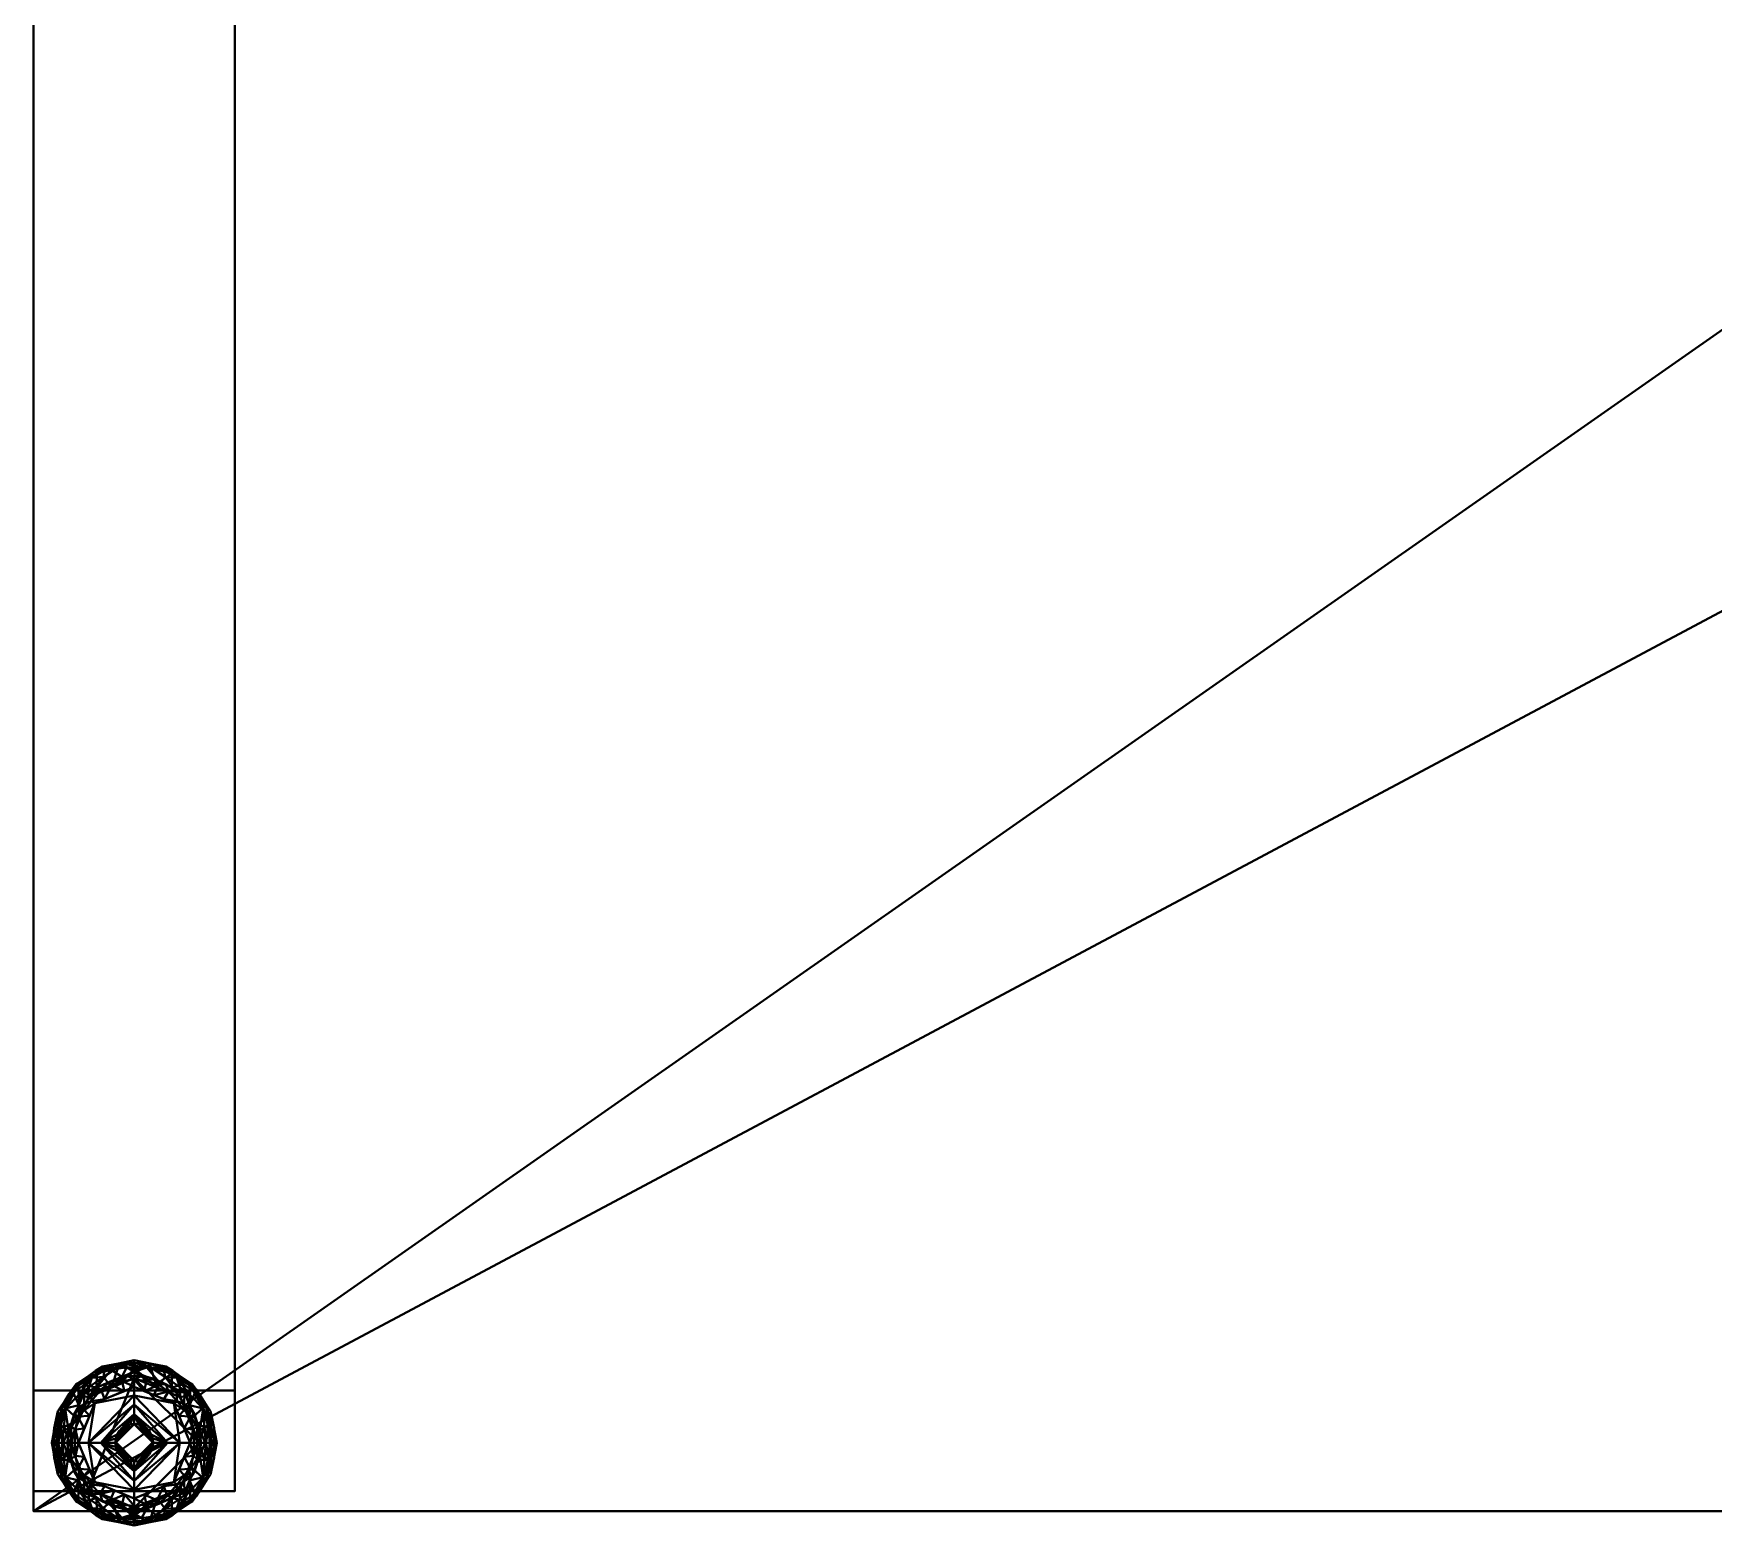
# Model space of a CAD drawing. Header units: millimetres. Extents: x -1100 to 900, y -204 to 602.
# Drawn here: x -1100 to -682.8, y -203.5 to 166.9 of the extents above; entities that cross this region are included whole.
import ezdxf

# ---------------------------------------------------------------- set-up
doc = ezdxf.new("R2010")
doc.units = ezdxf.units.MM
doc.layers.add('I-FURN', color=7, linetype='Continuous', lineweight=40)

msp = doc.modelspace()

# ---------------------------------------------------------------- meshes
at = {"layer": 'I-FURN', "color": 37, "true_color": 0x826147}
mesh = msp.add_polyface(dxfattribs=at)
corners = [(900, 600, 724.81), (-1100, 600, 724.81), (-1100, -200, 724.81), (900, -200, 724.81), (34.54, 519.66, 724.81), (34.54, 404.66, 724.81), (-235.57, 404.66, 724.81), (-235.57, 519.66, 724.81)]
mesh.append_faces([[corners[k] for k in face] for face in [(6, 2, 5)]], dxfattribs={"vtx0": -1, "vtx1": -1, "color": 37})
mesh.append_faces([[corners[k] for k in face] for face in [(0, 4, 5), (4, 0, 1, 7)]], dxfattribs={"vtx0": -1, "vtx2": -1, "color": 37})
mesh.append_faces([[corners[k] for k in face] for face in [(5, 2, 3, 0)]], dxfattribs={"vtx0": -1, "vtx3": -1, "color": 37})
mesh.append_faces([[corners[k] for k in face] for face in [(6, 7, 1, 2)]], dxfattribs={"vtx1": -1, "vtx3": -1, "color": 37})
mesh = msp.add_polyface(dxfattribs=at)
corners = [(900, 600, 699.8), (900, -200, 699.8), (-1100, -200, 699.8), (-1100, 600, 699.8), (34.54, 519.66, 699.8), (-235.57, 519.66, 699.8), (-235.57, 404.66, 699.8), (34.54, 404.66, 699.8)]
mesh.append_faces([[corners[k] for k in face] for face in [(3, 5, 6, 2), (2, 6, 7, 1)]], dxfattribs={"vtx0": -1, "vtx2": -1, "color": 37})
mesh.append_faces([[corners[k] for k in face] for face in [(4, 5, 3, 0), (7, 4, 0, 1)]], dxfattribs={"vtx1": -1, "vtx3": -1, "color": 37})
mesh = msp.add_polyface(dxfattribs=at)
corners = [(-1100, -200, 724.81), (-1100, 600, 724.81), (-1100, 600, 699.8), (-1100, -200, 699.8)]
mesh.append_faces([[corners[k] for k in face] for face in [(0, 1, 2, 3)]], dxfattribs={"color": 37})
at = {"layer": 'I-FURN', "color": 250, "true_color": 0x141414}
mesh = msp.add_polyface(dxfattribs=at)
corners = [(-1100, 595, 699.8), (-1100, 595, 15), (-1100, 570, 15), (-1100, 570, 649.8), (-1100, -170, 649.8), (-1100, -170, 15), (-1100, -195, 15), (-1100, -195, 699.8)]
mesh.append_faces([[corners[k] for k in face] for face in [(3, 0, 1, 2)]], dxfattribs={"vtx0": -1, "color": 250})
mesh.append_faces([[corners[k] for k in face] for face in [(6, 7, 4, 5)]], dxfattribs={"vtx1": -1, "color": 250})
mesh.append_faces([[corners[k] for k in face] for face in [(3, 4, 7, 0)]], dxfattribs={"vtx1": -1, "vtx3": -1, "color": 250})
mesh = msp.add_polyface(dxfattribs=at)
corners = [(-1050, -195, 699.8), (-1050, 595, 699.8), (-1100, 595, 699.8), (-1100, -195, 699.8)]
mesh.append_faces([[corners[k] for k in face] for face in [(0, 1, 2, 3)]], dxfattribs={"color": 250})
mesh = msp.add_polyface(dxfattribs=at)
corners = [(-1050, 595, 699.8), (-1050, -195, 699.8), (-1050, -195, 15), (-1050, -170, 15), (-1050, -170, 649.8), (-1050, 570, 649.8), (-1050, 570, 15), (-1050, 595, 15)]
mesh.append_faces([[corners[k] for k in face] for face in [(4, 1, 2, 3)]], dxfattribs={"vtx0": -1, "color": 250})
mesh.append_faces([[corners[k] for k in face] for face in [(7, 0, 5, 6)]], dxfattribs={"vtx1": -1, "color": 250})
mesh.append_faces([[corners[k] for k in face] for face in [(4, 5, 0, 1)]], dxfattribs={"vtx1": -1, "vtx3": -1, "color": 250})
mesh = msp.add_polyface(dxfattribs=at)
corners = [(-1050, 570, 649.8), (-1050, -170, 649.8), (-1100, -170, 649.8), (-1100, 570, 649.8)]
mesh.append_faces([[corners[k] for k in face] for face in [(0, 1, 2, 3)]], dxfattribs={"color": 250})
at = {"layer": 'I-FURN', "color": 250, "true_color": 0x191919}
mesh = msp.add_polyface(dxfattribs=at)
corners = [(-1058.9, -183.03), (-1063.62, -171.65, -0.05), (-1075, -166.93, -0.07), (-1086.38, -171.65, -0.05), (-1091.1, -183.03), (-1092.78, -183.03, 0.33), (-1094.21, -183.03, 1.29), (-1095.17, -183.02, 2.72), (-1095.5, -183.01, 4.4), (-1093.94, -175.17, 4.36), (-1089.5, -168.52, 4.33), (-1082.85, -164.07, 4.31), (-1075, -162.51, 4.31), (-1067.15, -164.07, 4.31), (-1060.5, -168.52, 4.33), (-1056.06, -175.17, 4.36), (-1054.5, -183.01, 4.4), (-1054.83, -183.02, 2.72), (-1055.79, -183.03, 1.29), (-1057.22, -183.03, 0.33), (-1057.97, -174.39, 1.14), (-1092.03, -174.39, 1.14), (-1055.35, -178.72, 4.38), (-1094.65, -178.72, 4.38), (-1056.21, -178.22, 1.47), (-1093.79, -178.22, 1.47), (-1071, -164.24, 1.2), (-1079, -164.24, 1.2), (-1064.45, -166.85, 1.32), (-1085.55, -166.85, 1.32), (-1057.51, -179.08, 0.38), (-1061.26, -177.34, -0.03), (-1092.49, -179.08, 0.38), (-1088.74, -177.34, -0.03), (-1061.15, -171.18, 0.5), (-1061.1, -168.79, 2.11), (-1058.28, -171.84, 4.35), (-1057, -173.9, 2.7), (-1063.83, -166.29, 4.32), (-1058.87, -170.87, 2.74), (-1088.85, -171.18, 0.5), (-1088.9, -168.79, 2.11), (-1091.72, -171.84, 4.35), (-1093, -173.9, 2.7), (-1086.17, -166.29, 4.32), (-1091.13, -170.87, 2.74), (-1069.31, -169.29, -0.06), (-1080.69, -169.29, -0.06), (-1071.08, -163.29, 4.31), (-1078.92, -163.29, 4.31), (-1075, -163.14, 2.07), (-1074.78, -164.75, 0.49), (-1063.7, -169.16, 0.32), (-1067.33, -166.64, 0.41), (-1067.61, -164.93, 1.58), (-1086.3, -169.16, 0.32), (-1082.67, -166.64, 0.41), (-1082.39, -164.93, 1.58)]
mesh.append_faces([[corners[k] for k in face] for face in [(22, 24, 15), (48, 50, 12), (0, 30, 19), (3, 56, 47), (33, 40, 3), (15, 37, 36), (38, 28, 13), (10, 45, 42), (2, 51, 46), (13, 54, 48), (12, 50, 49), (49, 57, 11)]], dxfattribs={"vtx0": -1, "vtx1": -1, "color": 250})
mesh.append_faces([[corners[k] for k in face] for face in [(41, 44, 29), (25, 21, 32), (45, 43, 42), (19, 30, 24), (35, 34, 28), (50, 51, 27), (24, 22, 17), (20, 24, 30), (41, 29, 40), (24, 20, 37), (51, 47, 27), (53, 54, 28), (52, 34, 1), (21, 33, 32), (25, 7, 23), (55, 56, 3), (27, 49, 50), (28, 38, 35), (31, 20, 30), (57, 49, 27), (32, 5, 25), (45, 21, 43), (52, 53, 28), (35, 20, 34), (50, 48, 26), (55, 3, 40), (20, 31, 34), (20, 39, 37), (36, 37, 39), (24, 37, 15), (39, 20, 35), (14, 39, 35), (33, 21, 40), (21, 41, 40), (43, 25, 9), (41, 45, 10), (25, 43, 21), (21, 45, 41), (1, 53, 52), (27, 56, 57), (51, 50, 26), (46, 51, 26), (28, 34, 52), (46, 26, 53), (54, 53, 26), (48, 54, 26), (13, 28, 54), (40, 29, 55), (55, 29, 56), (57, 56, 29), (27, 47, 56), (29, 11, 57)]], dxfattribs={"vtx0": -1, "vtx1": -1, "vtx2": -1, "color": 250})
mesh.append_faces([[corners[k] for k in face] for face in [(24, 17, 18), (25, 6, 7), (24, 18, 19), (25, 23, 9), (30, 0, 31), (34, 31, 1), (43, 9, 42), (41, 10, 44), (51, 2, 47), (53, 1, 46)]], dxfattribs={"vtx0": -1, "vtx2": -1, "color": 250})
mesh.append_faces([[corners[k] for k in face] for face in [(5, 6, 25), (4, 5, 32), (14, 36, 39), (33, 4, 32), (38, 14, 35), (44, 11, 29)]], dxfattribs={"vtx1": -1, "vtx2": -1, "color": 250})
mesh.append_faces([[corners[k] for k in face] for face in [(7, 8, 23), (22, 16, 17)]], dxfattribs={"vtx2": -1, "color": 250})
mesh = msp.add_polyface(dxfattribs=at)
corners = [(-1054.5, -183.01, 4.4), (-1056.06, -175.17, 4.36), (-1060.5, -168.52, 4.33), (-1067.15, -164.07, 4.31), (-1075, -162.51, 4.31), (-1082.85, -164.07, 4.31), (-1089.5, -168.52, 4.33), (-1093.94, -175.17, 4.36), (-1095.5, -183.01, 4.4), (-1095.3, -183.01, 5.72), (-1094.71, -183, 6.92), (-1093.79, -183, 7.88), (-1092.62, -182.99, 8.53), (-1087.46, -170.53, 8.47), (-1075, -165.37, 8.45), (-1062.54, -170.53, 8.47), (-1057.38, -182.99, 8.53), (-1056.21, -183, 7.88), (-1055.29, -183, 6.92), (-1054.7, -183.01, 5.72), (-1059.96, -176.76, 8.5), (-1090.04, -176.76, 8.5), (-1056.23, -176.61, 6.71), (-1093.77, -176.61, 6.71), (-1055.35, -178.72, 4.38), (-1094.65, -178.72, 4.38), (-1055.15, -179.35, 6.01), (-1094.85, -179.35, 6.01), (-1059.86, -170.52, 6.98), (-1090.14, -170.52, 6.98), (-1056.65, -178.96, 7.86), (-1057.86, -174.48, 7.55), (-1093.35, -178.96, 7.86), (-1092.14, -174.48, 7.55), (-1065.68, -165.77, 7), (-1084.32, -165.77, 7), (-1057.74, -172.78, 6.28), (-1092.26, -172.78, 6.28), (-1059.66, -169.73, 5.69), (-1063.83, -166.29, 4.32), (-1062.51, -167.36, 6.32), (-1058.28, -171.84, 4.35), (-1062.73, -168.47, 7.62), (-1090.34, -169.73, 5.69), (-1086.17, -166.29, 4.32), (-1087.49, -167.36, 6.32), (-1091.72, -171.84, 4.35), (-1087.56, -168.71, 7.62), (-1088.75, -173.65, 8.48), (-1065.39, -165.13, 5.64), (-1071.16, -163.3, 6.2), (-1077.91, -163.37, 6.62), (-1084.61, -165.13, 5.64), (-1078.92, -163.29, 4.31), (-1081.48, -164.04, 6.27), (-1068.77, -167.95, 8.46), (-1065.65, -169.24, 8.46), (-1081.23, -167.95, 8.46), (-1080.74, -164.85, 7.6), (-1084.35, -169.24, 8.46), (-1076.83, -164.24, 7.75), (-1071.91, -164.33, 7.69), (-1078.12, -166.66, 8.45), (-1058.67, -179.88, 8.51), (-1091.33, -179.88, 8.51), (-1061.25, -173.65, 8.48), (-1071.08, -163.29, 4.31), (-1071.88, -166.66, 8.45)]
mesh.append_faces([[corners[k] for k in face] for face in [(17, 30, 16), (11, 27, 10), (1, 26, 24), (19, 26, 18), (5, 54, 53), (41, 36, 1), (6, 45, 44), (44, 52, 5), (56, 34, 55)]], dxfattribs={"vtx0": -1, "vtx1": -1, "color": 250})
mesh.append_faces([[corners[k] for k in face] for face in [(7, 27, 23), (22, 26, 1), (19, 24, 26), (31, 30, 22), (28, 31, 36), (28, 40, 42), (28, 38, 40), (50, 34, 49), (25, 9, 27), (29, 45, 43), (37, 23, 33), (22, 30, 17), (33, 23, 32), (29, 47, 45), (36, 38, 28), (22, 17, 26), (27, 11, 23), (11, 32, 23), (31, 63, 30), (22, 36, 31), (43, 46, 37), (42, 65, 28), (35, 45, 47), (33, 29, 37), (33, 32, 64), (29, 48, 47), (3, 50, 49), (61, 50, 51), (51, 50, 4), (22, 1, 36), (36, 41, 38), (43, 37, 29), (7, 23, 37), (58, 51, 54), (34, 42, 40), (2, 40, 38), (34, 40, 49), (44, 45, 52), (52, 45, 35), (43, 45, 6), (33, 48, 29), (58, 60, 51), (39, 49, 40), (54, 5, 52), (61, 51, 60), (35, 58, 54), (34, 56, 42), (54, 52, 35), (53, 54, 51), (61, 34, 50), (35, 47, 59), (58, 62, 60), (58, 35, 59), (60, 14, 61), (34, 61, 55), (65, 31, 28)]], dxfattribs={"vtx0": -1, "vtx1": -1, "vtx2": -1, "color": 250})
mesh.append_faces([[corners[k] for k in face] for face in [(32, 11, 12), (27, 9, 10), (47, 48, 13), (27, 7, 25), (32, 12, 64), (49, 39, 3), (43, 6, 46), (51, 4, 53), (47, 13, 59)]], dxfattribs={"vtx0": -1, "vtx2": -1, "color": 250})
mesh.append_faces([[corners[k] for k in face] for face in [(31, 65, 20, 63), (33, 64, 21, 48), (58, 59, 57, 62), (50, 3, 66, 4), (61, 14, 67, 55)]], dxfattribs={"vtx0": -1, "vtx3": -1, "color": 250})
mesh.append_faces([[corners[k] for k in face] for face in [(2, 39, 40), (17, 18, 26), (41, 2, 38), (15, 65, 42), (46, 7, 37), (56, 15, 42), (62, 14, 60), (63, 16, 30)]], dxfattribs={"vtx1": -1, "vtx2": -1, "color": 250})
mesh.append_faces([[corners[k] for k in face] for face in [(19, 0, 24), (25, 8, 9)]], dxfattribs={"vtx2": -1, "color": 250})
mesh = msp.add_polyface(dxfattribs=at)
corners = [(-1092.62, -182.99, 8.53), (-1091.65, -182.99, 8.92), (-1090.7, -182.99, 9.36), (-1089.77, -182.99, 9.85), (-1088.86, -182.98, 10.38), (-1084.8, -173.18, 10.34), (-1075, -169.12, 10.32), (-1065.2, -173.18, 10.34), (-1061.14, -182.98, 10.38), (-1060.23, -182.99, 9.85), (-1059.3, -182.99, 9.36), (-1058.35, -182.99, 8.92), (-1057.38, -182.99, 8.53), (-1062.54, -170.53, 8.47), (-1075, -165.37, 8.45), (-1087.46, -170.53, 8.47), (-1062.59, -179.46, 10.37), (-1087.41, -179.46, 10.37), (-1059.23, -178.52, 8.51), (-1090.77, -178.52, 8.51), (-1059.33, -179, 9.11), (-1090.67, -179, 9.11), (-1060.88, -174.52, 8.49), (-1062.6, -173.37, 9.31), (-1070.1, -171.15, 10.33), (-1068.77, -167.95, 8.46), (-1089.12, -174.52, 8.49), (-1087.4, -173.37, 9.31), (-1079.9, -171.15, 10.33), (-1081.23, -167.95, 8.46), (-1071.94, -167.6, 9.29), (-1078.05, -167.64, 9.31), (-1083.18, -169.78, 9.37), (-1066.52, -170.3, 9.52), (-1060.38, -179.72, 9.71), (-1063.9, -176.32, 10.35), (-1061.01, -176.49, 9.46), (-1060.05, -175.85, 8.92), (-1062.61, -174.89, 9.79), (-1064.34, -172.63, 9.75), (-1089.62, -179.72, 9.71), (-1086.1, -176.32, 10.35), (-1088.99, -176.49, 9.46), (-1089.95, -175.85, 8.92), (-1087.39, -174.89, 9.79), (-1085.66, -172.63, 9.75), (-1085.51, -171.26, 9.28), (-1084.35, -169.24, 8.46), (-1084.42, -169.38, 8.9), (-1081.11, -167.84, 8.98), (-1078.12, -166.66, 8.45), (-1076.63, -166.45, 8.85), (-1073.3, -166.42, 8.84), (-1070.05, -167.12, 8.85), (-1065.65, -169.24, 8.46), (-1064.58, -170.29, 8.96), (-1068.91, -168.57, 9.31), (-1071.88, -166.66, 8.45), (-1075, -167.29, 9.28), (-1067.12, -168.42, 8.89), (-1080.58, -168.7, 9.47), (-1072.55, -170.14, 10.33), (-1077.45, -170.14, 10.33), (-1082.35, -172.17, 10.33), (-1067.65, -172.17, 10.33)]
mesh.append_faces([[corners[k] for k in face] for face in [(16, 36, 35), (2, 21, 1), (22, 37, 18), (35, 38, 7), (3, 40, 2), (63, 45, 5), (64, 33, 24)]], dxfattribs={"vtx0": -1, "vtx1": -1, "color": 250})
mesh.append_faces([[corners[k] for k in face] for face in [(40, 42, 21), (52, 58, 30), (20, 37, 36), (37, 20, 18), (27, 43, 42), (23, 39, 38), (40, 21, 2), (31, 6, 58), (21, 19, 1), (18, 20, 11), (49, 31, 51), (23, 55, 39), (44, 5, 45), (34, 20, 36), (48, 32, 49), (32, 60, 49), (50, 49, 51), (32, 46, 45), (52, 30, 53), (36, 23, 38), (20, 34, 10), (16, 34, 36), (39, 7, 38), (22, 23, 37), (36, 37, 23), (38, 35, 36), (33, 64, 39), (33, 39, 55), (21, 42, 43), (17, 42, 40), (27, 42, 44), (21, 43, 19), (26, 43, 27), (45, 27, 44), (44, 42, 41), (27, 45, 46), (63, 32, 45), (46, 15, 27), (60, 31, 49), (32, 48, 46), (46, 48, 15), (49, 29, 48), (14, 51, 52), (51, 31, 58), (52, 53, 57), (53, 30, 56), (55, 59, 33), (13, 55, 23), (59, 56, 33), (59, 53, 56), (33, 56, 24), (51, 58, 52), (30, 61, 56), (53, 59, 25), (59, 55, 54), (30, 58, 61), (31, 60, 62), (32, 63, 60)]], dxfattribs={"vtx0": -1, "vtx1": -1, "vtx2": -1, "color": 250})
mesh.append_faces([[corners[k] for k in face] for face in [(34, 16, 8), (27, 15, 26), (40, 3, 4), (43, 26, 19), (23, 22, 13), (34, 8, 9), (58, 6, 61), (42, 17, 41), (59, 54, 25), (56, 61, 24), (44, 41, 5), (51, 14, 50), (55, 13, 54)]], dxfattribs={"vtx0": -1, "vtx2": -1, "color": 250})
mesh.append_faces([[corners[k] for k in face] for face in [(12, 18, 11)]], dxfattribs={"vtx1": -1, "color": 250})
mesh.append_faces([[corners[k] for k in face] for face in [(4, 17, 40), (10, 11, 20), (9, 10, 34), (64, 7, 39), (47, 15, 48, 29), (28, 62, 60, 63), (50, 29, 49), (25, 57, 53), (57, 14, 52), (62, 6, 31)]], dxfattribs={"vtx1": -1, "vtx2": -1, "color": 250})
mesh.append_faces([[corners[k] for k in face] for face in [(19, 0, 1)]], dxfattribs={"vtx2": -1, "color": 250})
at = {"layer": 'I-FURN', "color": 250, "true_color": 0x141414}
mesh = msp.add_polyface(dxfattribs=at)
corners = [(-1050, -170, 649.8), (-1050, -170, 15), (-1100, -170, 15), (-1100, -170, 649.8)]
mesh.append_faces([[corners[k] for k in face] for face in [(0, 1, 2, 3)]], dxfattribs={"color": 250})
mesh = msp.add_polyface(dxfattribs=at)
corners = [(-1050, -170, 15), (-1050, -195, 15), (-1100, -195, 15), (-1100, -170, 15)]
mesh.append_faces([[corners[k] for k in face] for face in [(0, 1, 2, 3)]], dxfattribs={"color": 250})
at = {"layer": 'I-FURN', "color": 250, "true_color": 0x191919}
mesh = msp.add_polyface(dxfattribs=at)
corners = [(-1091.1, -183.03), (-1086.38, -171.65, -0.05), (-1075, -166.93, -0.07), (-1063.62, -171.65, -0.05), (-1058.9, -183.03), (-1063.62, -194.42, 0.05), (-1075, -199.13, 0.07), (-1086.38, -194.42, 0.05)]
mesh.append_faces([[corners[k] for k in face] for face in [(2, 7, 0, 1), (4, 2, 3)]], dxfattribs={"vtx0": -1, "color": 250})
mesh.append_faces([[corners[k] for k in face] for face in [(5, 6, 4)]], dxfattribs={"vtx1": -1, "color": 250})
mesh.append_faces([[corners[k] for k in face] for face in [(6, 7, 2, 4)]], dxfattribs={"vtx1": -1, "vtx2": -1, "vtx3": -1, "color": 250})
mesh = msp.add_polyface(dxfattribs=at)
corners = [(-1075, -196.85, 10.45), (-1075, -194.69, 11.66), (-1075, -192.43, 12.66), (-1075, -190.08, 13.44), (-1075, -187.67, 13.99), (-1076.05, -187.55, 13.99), (-1077.04, -187.2, 13.99), (-1077.93, -186.64, 13.99), (-1078.67, -185.9, 13.98), (-1079.23, -185.01, 13.98), (-1079.58, -184.01, 13.98), (-1079.7, -182.97, 13.97), (-1079.58, -181.92, 13.97), (-1079.23, -180.93, 13.96), (-1078.67, -180.04, 13.96), (-1077.93, -179.29, 13.95), (-1077.04, -178.73, 13.95), (-1076.05, -178.39, 13.95), (-1075, -178.27, 13.95), (-1075, -175.86, 13.37), (-1075, -173.52, 12.57), (-1075, -171.27, 11.55), (-1075, -169.12, 10.32), (-1084.8, -173.18, 10.34), (-1088.86, -182.98, 10.38), (-1084.8, -192.79, 10.43), (-1083.29, -182.97, 13.04), (-1086.33, -182.98, 11.8)]
mesh.append_faces([[corners[k] for k in face] for face in [(3, 26, 2), (20, 26, 19), (2, 27, 1), (24, 27, 23), (13, 26, 12)]], dxfattribs={"vtx0": -1, "vtx1": -1, "color": 250})
mesh.append_faces([[corners[k] for k in face] for face in [(27, 25, 1), (26, 27, 2), (20, 27, 26), (13, 19, 26), (3, 9, 26), (27, 21, 23)]], dxfattribs={"vtx0": -1, "vtx1": -1, "vtx2": -1, "color": 250})
mesh.append_faces([[corners[k] for k in face] for face in [(19, 15, 16), (27, 24, 25)]], dxfattribs={"vtx0": -1, "vtx2": -1, "color": 250})
mesh.append_faces([[corners[k] for k in face] for face in [(4, 5, 3), (0, 1, 25), (22, 23, 21)]], dxfattribs={"vtx1": -1, "color": 250})
mesh.append_faces([[corners[k] for k in face] for face in [(5, 6, 3), (8, 9, 3), (7, 8, 3), (6, 7, 3), (11, 12, 26), (10, 11, 26), (9, 10, 26), (13, 14, 19), (14, 15, 19), (20, 21, 27), (16, 17, 19)]], dxfattribs={"vtx1": -1, "vtx2": -1, "color": 250})
mesh.append_faces([[corners[k] for k in face] for face in [(17, 18, 19)]], dxfattribs={"vtx2": -1, "color": 250})
mesh = msp.add_polyface(dxfattribs=at)
corners = [(-1075, -187.67, 13.99), (-1075, -190.08, 13.44), (-1075, -192.43, 12.66), (-1075, -194.69, 11.66), (-1075, -196.85, 10.45), (-1065.2, -192.79, 10.43), (-1061.14, -182.98, 10.38), (-1065.2, -173.18, 10.34), (-1075, -169.12, 10.32), (-1075, -171.27, 11.55), (-1075, -173.52, 12.57), (-1075, -175.86, 13.37), (-1075, -178.27, 13.95), (-1073.95, -178.39, 13.95), (-1072.96, -178.73, 13.95), (-1072.07, -179.29, 13.95), (-1071.33, -180.04, 13.96), (-1070.77, -180.93, 13.96), (-1070.42, -181.92, 13.97), (-1070.3, -182.97, 13.97), (-1070.42, -184.01, 13.98), (-1070.77, -185.01, 13.98), (-1071.33, -185.9, 13.98), (-1072.07, -186.64, 13.99), (-1072.96, -187.2, 13.99), (-1073.95, -187.55, 13.99), (-1066.71, -182.97, 13.04), (-1063.67, -182.98, 11.8)]
mesh.append_faces([[corners[k] for k in face] for face in [(10, 27, 9), (18, 26, 17), (20, 26, 19), (6, 27, 5)]], dxfattribs={"vtx0": -1, "vtx1": -1, "color": 250})
mesh.append_faces([[corners[k] for k in face] for face in [(17, 26, 11), (2, 27, 26), (7, 9, 27), (26, 27, 10), (3, 5, 27), (21, 1, 26)]], dxfattribs={"vtx0": -1, "vtx1": -1, "vtx2": -1, "color": 250})
mesh.append_faces([[corners[k] for k in face] for face in [(27, 2, 3), (26, 10, 11), (11, 13, 14), (26, 18, 19)]], dxfattribs={"vtx0": -1, "vtx2": -1, "color": 250})
mesh.append_faces([[corners[k] for k in face] for face in [(12, 13, 11), (8, 9, 7), (4, 5, 3)]], dxfattribs={"vtx1": -1, "color": 250})
mesh.append_faces([[corners[k] for k in face] for face in [(16, 17, 11), (15, 16, 11), (6, 7, 27), (14, 15, 11), (22, 23, 1), (21, 22, 1), (24, 25, 1), (23, 24, 1), (20, 21, 26), (1, 2, 26)]], dxfattribs={"vtx1": -1, "vtx2": -1, "color": 250})
mesh.append_faces([[corners[k] for k in face] for face in [(25, 0, 1)]], dxfattribs={"vtx2": -1, "color": 250})
mesh = msp.add_polyface(dxfattribs=at)
corners = [(-1079.7, -182.94, 20), (-1075, -178.24, 19.98), (-1070.3, -182.94, 20), (-1070.3, -182.95, 18.49), (-1070.3, -182.95, 16.99), (-1070.3, -182.96, 15.48), (-1070.3, -182.97, 13.97), (-1070.42, -181.92, 13.97), (-1070.77, -180.93, 13.96), (-1071.33, -180.04, 13.96), (-1072.07, -179.29, 13.95), (-1072.96, -178.73, 13.95), (-1073.95, -178.39, 13.95), (-1075, -178.27, 13.95), (-1076.05, -178.39, 13.95), (-1077.04, -178.73, 13.95), (-1077.93, -179.29, 13.95), (-1078.67, -180.04, 13.96), (-1079.23, -180.93, 13.96), (-1079.58, -181.92, 13.97), (-1079.7, -182.97, 13.97), (-1079.7, -182.96, 15.48), (-1079.7, -182.95, 16.99), (-1079.7, -182.95, 18.49)]
mesh.append_faces([[corners[k] for k in face] for face in [(21, 19, 20), (7, 5, 6)]], dxfattribs={"vtx0": -1, "color": 250})
mesh.append_faces([[corners[k] for k in face] for face in [(15, 22, 14), (5, 11, 4)]], dxfattribs={"vtx0": -1, "vtx1": -1, "color": 250})
mesh.append_faces([[corners[k] for k in face] for face in [(13, 22, 1), (4, 13, 1)]], dxfattribs={"vtx0": -1, "vtx1": -1, "vtx2": -1, "color": 250})
mesh.append_faces([[corners[k] for k in face] for face in [(15, 21, 22), (21, 18, 19), (21, 16, 17), (21, 15, 16), (4, 11, 12), (5, 10, 11), (5, 8, 9), (5, 7, 8)]], dxfattribs={"vtx0": -1, "vtx2": -1, "color": 250})
mesh.append_faces([[corners[k] for k in face] for face in [(3, 4, 1, 2)]], dxfattribs={"vtx1": -1, "color": 250})
mesh.append_faces([[corners[k] for k in face] for face in [(13, 14, 22), (17, 18, 21), (12, 13, 4), (9, 10, 5)]], dxfattribs={"vtx1": -1, "vtx2": -1, "color": 250})
mesh.append_faces([[corners[k] for k in face] for face in [(23, 0, 1, 22)]], dxfattribs={"vtx2": -1, "color": 250})
mesh = msp.add_polyface(dxfattribs=at)
corners = [(-1079.6, -182.87, 35), (-1075, -178.27, 34.98), (-1070.4, -182.87, 35), (-1070.4, -182.89, 31.25), (-1070.4, -182.91, 27.5), (-1070.4, -182.92, 23.75), (-1070.4, -182.94, 20), (-1075, -178.34, 19.98), (-1079.6, -182.94, 20), (-1079.6, -182.92, 23.75), (-1079.6, -182.91, 27.5), (-1079.6, -182.89, 31.25)]
mesh.append_faces([[corners[k] for k in face] for face in [(7, 1, 4)]], dxfattribs={"vtx0": -1, "vtx1": -1, "vtx2": -1, "color": 250})
mesh.append_faces([[corners[k] for k in face] for face in [(10, 11, 1, 7)]], dxfattribs={"vtx1": -1, "vtx2": -1, "vtx3": -1, "color": 250})
mesh.append_faces([[corners[k] for k in face] for face in [(11, 0, 1), (5, 6, 7, 4)]], dxfattribs={"vtx2": -1, "color": 250})
mesh.append_faces([[corners[k] for k in face] for face in [(7, 8, 9, 10), (1, 2, 3, 4)]], dxfattribs={"vtx3": -1, "color": 250})
mesh = msp.add_polyface(dxfattribs=at)
corners = [(-1079.6, -182.87, 35), (-1075, -187.47, 35.02), (-1070.4, -182.87, 35), (-1075, -178.27, 34.98)]
mesh.append_faces([[corners[k] for k in face] for face in [(0, 1, 2, 3)]], dxfattribs={"color": 250})
mesh = msp.add_polyface(dxfattribs=at)
corners = [(-1092.62, -182.99, 8.53), (-1093.79, -183, 7.88), (-1094.71, -183, 6.92), (-1095.3, -183.01, 5.72), (-1095.5, -183.01, 4.4), (-1093.94, -190.86, 4.44), (-1089.5, -197.51, 4.47), (-1082.85, -201.95, 4.49), (-1075, -203.51, 4.49), (-1067.15, -201.95, 4.49), (-1060.5, -197.51, 4.47), (-1056.06, -190.86, 4.44), (-1054.5, -183.01, 4.4), (-1054.7, -183.01, 5.72), (-1055.29, -183, 6.92), (-1056.21, -183, 7.88), (-1057.38, -182.99, 8.53), (-1062.54, -195.46, 8.59), (-1075, -200.62, 8.61), (-1087.46, -195.46, 8.59), (-1090.04, -189.22, 8.56), (-1059.96, -189.22, 8.56), (-1093.77, -189.39, 6.77), (-1056.23, -189.39, 6.77), (-1094.65, -187.3, 4.42), (-1055.35, -187.3, 4.42), (-1094.85, -186.66, 6.05), (-1055.15, -186.66, 6.05), (-1090.14, -195.48, 7.09), (-1059.86, -195.48, 7.09), (-1093.35, -187.03, 7.9), (-1092.14, -191.51, 7.62), (-1056.65, -187.03, 7.9), (-1057.86, -191.51, 7.62), (-1084.32, -200.23, 7.16), (-1065.68, -200.23, 7.16), (-1092.26, -193.23, 6.37), (-1057.74, -193.23, 6.37), (-1090.34, -196.28, 5.81), (-1086.17, -199.73, 4.48), (-1087.49, -198.65, 6.47), (-1091.72, -194.18, 4.45), (-1087.27, -197.53, 7.76), (-1059.66, -196.28, 5.81), (-1063.83, -199.73, 4.48), (-1062.51, -198.65, 6.47), (-1058.28, -194.18, 4.45), (-1062.44, -197.29, 7.75), (-1061.25, -192.34, 8.57), (-1084.61, -200.89, 5.8), (-1078.84, -202.71, 6.38), (-1072.09, -202.63, 6.8), (-1065.39, -200.89, 5.8), (-1071.08, -202.73, 4.49), (-1068.52, -201.97, 6.44), (-1081.23, -198.04, 8.6), (-1084.35, -196.75, 8.59), (-1068.77, -198.04, 8.6), (-1069.26, -201.14, 7.76), (-1065.65, -196.75, 8.59), (-1073.17, -201.75, 7.93), (-1078.09, -201.66, 7.87), (-1071.88, -199.33, 8.6), (-1091.33, -186.11, 8.54), (-1058.67, -186.11, 8.54), (-1088.75, -192.34, 8.57), (-1078.92, -202.73, 4.49), (-1078.12, -199.33, 8.6)]
mesh.append_faces([[corners[k] for k in face] for face in [(15, 27, 14), (3, 26, 2), (2, 26, 1), (1, 30, 0), (5, 26, 24), (17, 47, 48), (9, 54, 53), (41, 36, 5), (10, 45, 44), (44, 52, 9), (56, 34, 55)]], dxfattribs={"vtx0": -1, "vtx1": -1, "color": 250})
mesh.append_faces([[corners[k] for k in face] for face in [(22, 26, 5), (33, 23, 32), (22, 30, 1), (42, 28, 40), (3, 24, 26), (36, 38, 28), (25, 13, 27), (28, 31, 36), (22, 1, 26), (28, 38, 40), (31, 30, 22), (50, 34, 49), (11, 27, 23), (47, 45, 29), (42, 65, 28), (23, 33, 37), (43, 29, 45), (15, 23, 27), (22, 36, 31), (43, 46, 37), (32, 23, 15), (31, 63, 30), (35, 45, 47), (33, 29, 37), (33, 32, 64), (29, 48, 47), (7, 50, 49), (61, 50, 51), (51, 50, 8), (22, 5, 36), (36, 41, 38), (43, 37, 29), (11, 23, 37), (58, 51, 54), (34, 42, 40), (6, 40, 38), (34, 40, 49), (44, 45, 52), (52, 45, 35), (43, 45, 10), (33, 48, 29), (58, 60, 51), (39, 49, 40), (54, 9, 52), (61, 51, 60), (35, 58, 54), (34, 56, 42), (54, 52, 35), (53, 54, 51), (61, 34, 50), (35, 47, 59), (58, 62, 60), (58, 35, 59), (60, 18, 61), (34, 61, 55), (65, 31, 28)]], dxfattribs={"vtx0": -1, "vtx1": -1, "vtx2": -1, "color": 250})
mesh.append_faces([[corners[k] for k in face] for face in [(40, 6, 39), (27, 13, 14), (32, 15, 16), (32, 16, 64), (49, 39, 7), (43, 10, 46), (51, 8, 53), (47, 17, 59)]], dxfattribs={"vtx0": -1, "vtx2": -1, "color": 250})
mesh.append_faces([[corners[k] for k in face] for face in [(31, 65, 20, 63), (33, 64, 21, 48), (58, 59, 57, 62), (50, 7, 66, 8), (61, 18, 67, 55)]], dxfattribs={"vtx0": -1, "vtx3": -1, "color": 250})
mesh.append_faces([[corners[k] for k in face] for face in [(11, 25, 27), (41, 6, 38), (19, 65, 42), (46, 11, 37), (56, 19, 42), (62, 18, 60), (63, 0, 30)]], dxfattribs={"vtx1": -1, "vtx2": -1, "color": 250})
mesh.append_faces([[corners[k] for k in face] for face in [(3, 4, 24), (25, 12, 13)]], dxfattribs={"vtx2": -1, "color": 250})
mesh = msp.add_polyface(dxfattribs=at)
corners = [(-1095.5, -183.01, 4.4), (-1095.17, -183.02, 2.72), (-1094.21, -183.03, 1.29), (-1092.78, -183.03, 0.33), (-1091.1, -183.03), (-1086.38, -194.42, 0.05), (-1075, -199.13, 0.07), (-1063.62, -194.42, 0.05), (-1058.9, -183.03), (-1057.22, -183.03, 0.33), (-1055.79, -183.03, 1.29), (-1054.83, -183.02, 2.72), (-1054.5, -183.01, 4.4), (-1056.06, -190.86, 4.44), (-1060.5, -197.51, 4.47), (-1067.15, -201.95, 4.49), (-1075, -203.51, 4.49), (-1082.85, -201.95, 4.49), (-1089.5, -197.51, 4.47), (-1093.94, -190.86, 4.44), (-1092.03, -191.66, 1.22), (-1057.97, -191.66, 1.22), (-1094.65, -187.3, 4.42), (-1055.35, -187.3, 4.42), (-1093.79, -187.83, 1.51), (-1056.21, -187.83, 1.51), (-1079, -201.82, 1.38), (-1071, -201.82, 1.38), (-1085.55, -199.2, 1.47), (-1064.45, -199.2, 1.47), (-1092.49, -186.98, 0.42), (-1088.74, -188.72, 0.03), (-1057.51, -186.98, 0.42), (-1061.26, -188.72, 0.03), (-1088.85, -194.88, 0.61), (-1088.9, -197.26, 2.24), (-1091.72, -194.18, 4.45), (-1093, -192.14, 2.78), (-1086.17, -199.73, 4.48), (-1091.13, -195.17, 2.85), (-1061.15, -194.88, 0.61), (-1061.1, -197.26, 2.24), (-1058.28, -194.18, 4.45), (-1057, -192.14, 2.78), (-1063.83, -199.73, 4.48), (-1058.87, -195.17, 2.85), (-1080.69, -196.77, 0.06), (-1069.31, -196.77, 0.06), (-1078.92, -202.73, 4.49), (-1071.08, -202.73, 4.49), (-1075, -202.91, 2.25), (-1075.22, -201.31, 0.66), (-1086.3, -196.9, 0.44), (-1082.67, -199.42, 0.56), (-1082.39, -201.12, 1.74), (-1063.7, -196.9, 0.44), (-1067.33, -199.42, 0.56), (-1067.61, -201.12, 1.74)]
mesh.append_faces([[corners[k] for k in face] for face in [(4, 30, 3), (17, 54, 48), (22, 24, 19), (13, 25, 23), (48, 50, 16), (33, 40, 7), (19, 37, 36), (38, 28, 17), (14, 45, 42), (6, 51, 46), (49, 57, 15)]], dxfattribs={"vtx0": -1, "vtx1": -1, "color": 250})
mesh.append_faces([[corners[k] for k in face] for face in [(28, 34, 52), (30, 24, 3), (35, 34, 28), (41, 44, 29), (25, 21, 32), (24, 22, 1), (31, 20, 30), (45, 21, 43), (51, 47, 27), (52, 53, 28), (20, 24, 30), (57, 27, 56), (28, 38, 35), (21, 33, 32), (45, 43, 42), (23, 25, 11), (41, 29, 40), (57, 49, 27), (9, 25, 32), (51, 27, 50), (24, 20, 37), (7, 55, 56), (35, 20, 34), (28, 53, 54), (29, 55, 40), (20, 31, 34), (20, 39, 37), (36, 37, 39), (24, 37, 19), (39, 20, 35), (18, 39, 35), (33, 21, 40), (21, 41, 40), (43, 25, 13), (41, 45, 14), (25, 43, 21), (21, 45, 41), (5, 53, 52), (50, 48, 26), (51, 50, 26), (49, 50, 27), (46, 51, 26), (34, 5, 52), (46, 26, 53), (54, 53, 26), (48, 54, 26), (17, 28, 54), (55, 29, 56), (7, 40, 55), (57, 56, 29), (27, 47, 56), (29, 15, 57)]], dxfattribs={"vtx0": -1, "vtx1": -1, "vtx2": -1, "color": 250})
mesh.append_faces([[corners[k] for k in face] for face in [(24, 1, 2), (24, 2, 3), (25, 9, 10), (56, 47, 7), (32, 8, 9), (25, 10, 11), (30, 4, 31), (34, 31, 5), (43, 13, 42), (41, 14, 44), (50, 49, 16), (51, 6, 47), (53, 5, 46)]], dxfattribs={"vtx0": -1, "vtx2": -1, "color": 250})
mesh.append_faces([[corners[k] for k in face] for face in [(0, 1, 22)]], dxfattribs={"vtx1": -1, "color": 250})
mesh.append_faces([[corners[k] for k in face] for face in [(18, 36, 39), (33, 8, 32), (38, 18, 35), (44, 15, 29)]], dxfattribs={"vtx1": -1, "vtx2": -1, "color": 250})
mesh.append_faces([[corners[k] for k in face] for face in [(11, 12, 23)]], dxfattribs={"vtx2": -1, "color": 250})
mesh = msp.add_polyface(dxfattribs=at)
corners = [(-1061.14, -182.98, 10.38), (-1065.2, -192.79, 10.43), (-1075, -196.85, 10.45), (-1084.8, -192.79, 10.43), (-1088.86, -182.98, 10.38), (-1089.77, -182.99, 9.85), (-1090.7, -182.99, 9.36), (-1091.65, -182.99, 8.92), (-1092.62, -182.99, 8.53), (-1087.46, -195.46, 8.59), (-1075, -200.62, 8.61), (-1062.54, -195.46, 8.59), (-1057.38, -182.99, 8.53), (-1058.35, -182.99, 8.92), (-1059.3, -182.99, 9.36), (-1060.23, -182.99, 9.85), (-1087.41, -186.51, 10.4), (-1062.59, -186.51, 10.4), (-1090.77, -187.47, 8.55), (-1059.23, -187.47, 8.55), (-1090.67, -186.98, 9.15), (-1059.33, -186.98, 9.15), (-1089.12, -191.46, 8.57), (-1087.4, -192.61, 9.4), (-1079.9, -194.82, 10.44), (-1081.23, -198.04, 8.6), (-1060.88, -191.46, 8.57), (-1062.6, -192.61, 9.4), (-1070.1, -194.82, 10.44), (-1068.77, -198.04, 8.6), (-1078.06, -198.38, 9.43), (-1071.95, -198.34, 9.45), (-1066.82, -196.2, 9.5), (-1083.48, -195.68, 9.64), (-1089.62, -186.25, 9.74), (-1086.1, -189.65, 10.42), (-1088.99, -189.48, 9.52), (-1089.95, -190.13, 8.99), (-1087.39, -191.08, 9.87), (-1085.66, -193.34, 9.84), (-1060.38, -186.25, 9.74), (-1063.9, -189.65, 10.42), (-1061.01, -189.48, 9.52), (-1060.05, -190.13, 8.99), (-1062.61, -191.08, 9.87), (-1064.34, -193.34, 9.84), (-1064.49, -194.72, 9.38), (-1065.65, -196.75, 8.59), (-1065.58, -196.6, 9.02), (-1068.89, -198.15, 9.12), (-1071.88, -199.33, 8.6), (-1073.37, -199.54, 9), (-1076.7, -199.57, 8.99), (-1079.95, -198.86, 9), (-1084.35, -196.75, 8.59), (-1085.42, -195.69, 9.07), (-1081.09, -197.41, 9.45), (-1078.12, -199.33, 8.6), (-1075, -198.68, 9.43), (-1082.88, -197.56, 9.02), (-1069.42, -197.27, 9.61), (-1077.45, -195.83, 10.44), (-1072.55, -195.83, 10.44), (-1067.65, -193.8, 10.43), (-1082.35, -193.8, 10.43)]
mesh.append_faces([[corners[k] for k in face] for face in [(16, 36, 35), (14, 21, 13), (22, 37, 18), (35, 38, 3), (15, 40, 14), (63, 45, 1), (64, 33, 24)]], dxfattribs={"vtx0": -1, "vtx1": -1, "color": 250})
mesh.append_faces([[corners[k] for k in face] for face in [(40, 42, 21), (18, 20, 7), (27, 43, 42), (34, 20, 36), (20, 18, 37), (39, 38, 23), (52, 58, 30), (20, 37, 36), (44, 1, 45), (31, 2, 58), (21, 19, 13), (40, 21, 14), (23, 55, 39), (49, 31, 51), (48, 32, 49), (32, 60, 49), (50, 49, 51), (32, 46, 45), (52, 30, 53), (36, 23, 38), (20, 34, 6), (16, 34, 36), (39, 3, 38), (22, 23, 37), (36, 37, 23), (38, 35, 36), (33, 64, 39), (33, 39, 55), (21, 42, 43), (17, 42, 40), (27, 42, 44), (21, 43, 19), (26, 43, 27), (45, 27, 44), (44, 42, 41), (27, 45, 46), (63, 32, 45), (46, 11, 27), (60, 31, 49), (32, 48, 46), (46, 48, 11), (49, 29, 48), (10, 51, 52), (51, 31, 58), (52, 53, 57), (53, 30, 56), (55, 59, 33), (9, 55, 23), (59, 56, 33), (59, 53, 56), (33, 56, 24), (51, 58, 52), (30, 61, 56), (53, 59, 25), (59, 55, 54), (30, 58, 61), (31, 60, 62), (32, 63, 60)]], dxfattribs={"vtx0": -1, "vtx1": -1, "vtx2": -1, "color": 250})
mesh.append_faces([[corners[k] for k in face] for face in [(27, 11, 26), (34, 16, 4), (34, 4, 5), (58, 2, 61), (43, 26, 19), (42, 17, 41), (23, 22, 9), (59, 54, 25), (56, 61, 24), (44, 41, 1), (51, 10, 50), (55, 9, 54)]], dxfattribs={"vtx0": -1, "vtx2": -1, "color": 250})
mesh.append_faces([[corners[k] for k in face] for face in [(8, 18, 7)]], dxfattribs={"vtx1": -1, "color": 250})
mesh.append_faces([[corners[k] for k in face] for face in [(6, 7, 20), (5, 6, 34), (0, 17, 40), (15, 0, 40), (64, 3, 39), (47, 11, 48, 29), (28, 62, 60, 63), (50, 29, 49), (25, 57, 53), (57, 10, 52), (62, 2, 31)]], dxfattribs={"vtx1": -1, "vtx2": -1, "color": 250})
mesh.append_faces([[corners[k] for k in face] for face in [(19, 12, 13)]], dxfattribs={"vtx2": -1, "color": 250})
mesh = msp.add_polyface(dxfattribs=at)
corners = [(-1070.3, -182.97, 13.97), (-1070.3, -182.96, 15.48), (-1070.3, -182.95, 16.99), (-1070.3, -182.95, 18.49), (-1070.3, -182.94, 20), (-1075, -187.64, 20.02), (-1079.7, -182.94, 20), (-1079.7, -182.95, 18.49), (-1079.7, -182.95, 16.99), (-1079.7, -182.96, 15.48), (-1079.7, -182.97, 13.97), (-1079.58, -184.01, 13.98), (-1079.23, -185.01, 13.98), (-1078.67, -185.9, 13.98), (-1077.93, -186.64, 13.99), (-1077.04, -187.2, 13.99), (-1076.05, -187.55, 13.99), (-1075, -187.67, 13.99), (-1073.95, -187.55, 13.99), (-1072.96, -187.2, 13.99), (-1072.07, -186.64, 13.99), (-1071.33, -185.9, 13.98), (-1070.77, -185.01, 13.98), (-1070.42, -184.01, 13.98)]
mesh.append_faces([[corners[k] for k in face] for face in [(2, 19, 1), (16, 8, 15)]], dxfattribs={"vtx0": -1, "vtx1": -1, "color": 250})
mesh.append_faces([[corners[k] for k in face] for face in [(2, 5, 17), (8, 17, 5)]], dxfattribs={"vtx0": -1, "vtx1": -1, "vtx2": -1, "color": 250})
mesh.append_faces([[corners[k] for k in face] for face in [(2, 17, 18), (1, 21, 22), (1, 19, 20), (2, 18, 19), (15, 8, 9), (9, 13, 14), (9, 11, 12)]], dxfattribs={"vtx0": -1, "vtx2": -1, "color": 250})
mesh.append_faces([[corners[k] for k in face] for face in [(0, 1, 23)]], dxfattribs={"vtx1": -1, "color": 250})
mesh.append_faces([[corners[k] for k in face] for face in [(22, 23, 1), (20, 21, 1), (16, 17, 8), (14, 15, 9), (12, 13, 9)]], dxfattribs={"vtx1": -1, "vtx2": -1, "color": 250})
mesh.append_faces([[corners[k] for k in face] for face in [(3, 4, 5, 2), (9, 10, 11)]], dxfattribs={"vtx2": -1, "color": 250})
mesh.append_faces([[corners[k] for k in face] for face in [(5, 6, 7, 8)]], dxfattribs={"vtx3": -1, "color": 250})
mesh = msp.add_polyface(dxfattribs=at)
corners = [(-1070.4, -182.94, 20), (-1070.4, -182.92, 23.75), (-1070.4, -182.91, 27.5), (-1070.4, -182.89, 31.25), (-1070.4, -182.87, 35), (-1075, -187.47, 35.02), (-1079.6, -182.87, 35), (-1079.6, -182.89, 31.25), (-1079.6, -182.91, 27.5), (-1079.6, -182.92, 23.75), (-1079.6, -182.94, 20), (-1075, -187.54, 20.02)]
mesh.append_faces([[corners[k] for k in face] for face in [(7, 5, 6)]], dxfattribs={"vtx0": -1, "color": 250})
mesh.append_faces([[corners[k] for k in face] for face in [(11, 2, 5), (8, 11, 5, 7)]], dxfattribs={"vtx0": -1, "vtx1": -1, "vtx2": -1, "color": 250})
mesh.append_faces([[corners[k] for k in face] for face in [(1, 2, 11, 0)]], dxfattribs={"vtx1": -1, "color": 250})
mesh.append_faces([[corners[k] for k in face] for face in [(3, 4, 5, 2), (9, 10, 11, 8)]], dxfattribs={"vtx2": -1, "color": 250})
at = {"layer": 'I-FURN', "color": 250, "true_color": 0x141414}
mesh = msp.add_polyface(dxfattribs=at)
corners = [(-1050, -195, 15), (-1050, -195, 699.8), (-1100, -195, 699.8), (-1100, -195, 15)]
mesh.append_faces([[corners[k] for k in face] for face in [(3, 0, 1, 2)]], dxfattribs={"color": 250})
at = {"layer": 'I-FURN', "color": 37, "true_color": 0x826147}
mesh = msp.add_polyface(dxfattribs=at)
corners = [(900, -200, 724.81), (-1100, -200, 724.81), (-1100, -200, 699.8), (900, -200, 699.8)]
mesh.append_faces([[corners[k] for k in face] for face in [(0, 1, 2, 3)]], dxfattribs={"color": 37})

doc.saveas('drawing.dxf')
